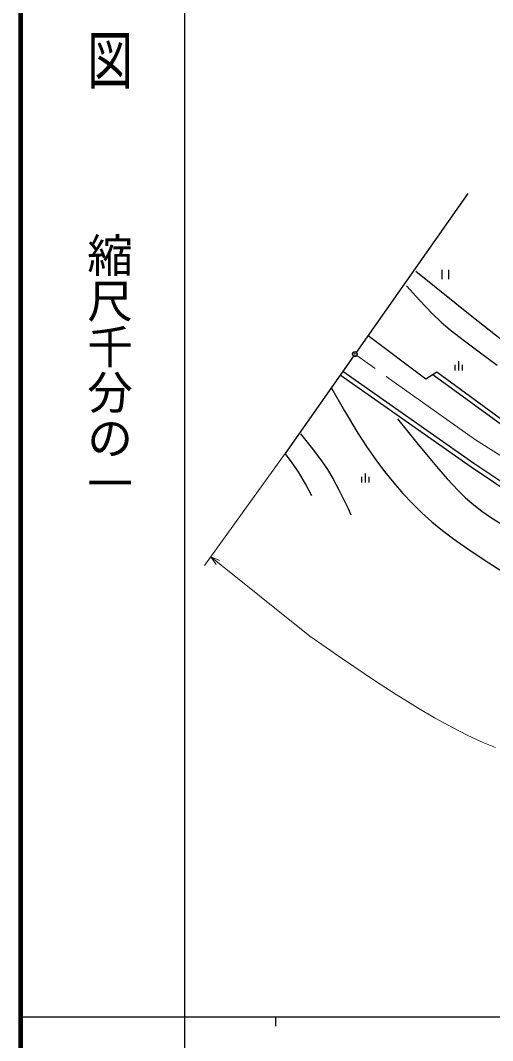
# Model space of a CAD drawing. Units: millimetres, scale not verified. Extents: x 40000 to 680000, y 20000 to 380000.
# Drawn here: x 40000 to 91825, y 202409 to 314248 of the extents above; entities that cross this region are included whole.
import ezdxf
from ezdxf.enums import TextEntityAlignment as Align

# ---------------------------------------------------------------- set-up
doc = ezdxf.new("R2010")
doc.units = ezdxf.units.MM
doc.header["$LTSCALE"] = 1000
doc.header["$PDMODE"] = 32
doc.header["$PDSIZE"] = 500
doc.linetypes.add('CHAIN', pattern=[18.5, 12, -1.5, 3.5, -1.5])
for name, color, linetype, lineweight in [('M-BGD', 7, 'Continuous', 25), ('M-BMK', 2, 'CHAIN', 13), ('M-BMK-OTRS', 5, 'Continuous', 25), ('M-BMK-SRVR', 3, 'Continuous', 25), ('M-OTRS', 6, 'Continuous', 25), ('M-STR-HTXT', 7, 'Continuous', 13), ('M-TTL', 2, 'Continuous', 140), ('M-TTL-BAND', 7, 'Continuous', 25)]:
    doc.layers.add(name, color=color, linetype=linetype, lineweight=lineweight)
doc.styles.add('@ＭＳ ゴシック', font='')
doc.styles.get('@ＭＳ ゴシック').set_extended_font_data('@MS Gothic')

msp = doc.modelspace()

# ---------------------------------------------------------------- linework, layer by layer
at = {"layer": 'M-BGD'}
for p, q in [((83385, 286756), (89716, 281668)), ((86266, 286892), (86265, 285892)), ((87033, 285892), (87033, 286892)), ((82379, 285132), (83788, 283581)), ((83788, 283581), (85242, 282068)), ((85242, 282068), (86180, 281174)), ((86180, 281174), (87158, 280327)), ((89716, 281668), (95471, 277156)), ((78162, 279716), (84485, 274959)), ((87158, 280327), (88724, 279107)), ((88724, 279107), (90340, 277925)), ((90340, 277925), (92337, 276455)), ((87678, 276485), (87678, 275885)), ((88078, 276882), (88078, 275882)), ((88478, 276485), (88478, 275885)), ((89474, 265263), (75101, 275363)), ((89757, 265675), (75389, 275772)), ((84485, 274959), (85715, 275727)), ((85258, 275442), (94001, 269060)), ((85715, 275727), (94059, 269637)), ((74156, 273925), (75568, 271453)), ((75568, 271453), (77033, 269011)), ((81382, 270586), (83498, 267946)), ((70747, 268922), (71919, 267472)), ((77033, 269011), (77985, 267532)), ((71919, 267472), (73047, 265982)), ((77985, 267532), (78995, 266075)), ((83498, 267946), (85671, 265330)), ((69812, 265748), (69078, 266733)), ((70504, 264747), (69812, 265748)), ((73047, 265982), (73697, 265028)), ((78995, 266075), (79959, 264790)), ((85671, 265330), (86827, 264008)), ((95268, 261374), (89474, 265263)), ((95525, 261804), (89757, 265675)), ((71275, 263462), (70504, 264747)), ((73697, 265028), (74302, 264032)), ((74302, 264032), (75002, 262730)), ((77441, 264194), (77440, 263594)), ((77841, 264591), (77840, 263591)), ((78241, 264194), (78240, 263594)), ((79959, 264790), (80971, 263542)), ((86827, 264008), (88028, 262726)), ((71995, 262145), (71275, 263462)), ((80971, 263542), (81976, 262394)), ((75002, 262730), (75655, 261388)), ((81976, 262394), (83032, 261280)), ((88028, 262726), (88866, 261911)), ((88866, 261911), (89750, 261135)), ((75655, 261388), (75963, 260724)), ((75963, 260724), (76269, 260058)), ((83032, 261280), (84073, 260267)), ((89750, 261135), (90647, 260439)), ((84073, 260267), (85160, 259293)), ((90647, 260439), (91588, 259785)), ((91588, 259785), (93272, 258736)), ((85160, 259293), (86333, 258332)), ((86333, 258332), (87543, 257418)), ((87543, 257418), (89457, 256074)), ((89457, 256074), (91413, 254775)), ((91413, 254775), (93006, 253767))]:
    msp.add_line(p, q, dxfattribs=at)
at = {"layer": 'M-BMK'}
for p, q in [((89948, 268273), (76914, 277506)), ((95800, 264588), (89948, 268273))]:
    msp.add_line(p, q, dxfattribs=at)
at = {"layer": 'M-BMK-OTRS'}
for p, q in [((89110, 295287), (76854, 277855)), ((76566, 277446), (69048, 266753))]:
    msp.add_line(p, q, dxfattribs=at)
at = {"layer": 'M-BMK-SRVR'}
msp.add_circle((76710, 277650), 249, dxfattribs=at)
at = {"layer": 'M-OTRS'}
for radius in [31.3, 25, 18.8, 12.5, 6.3]:
    msp.add_circle((76699, 277698), radius, dxfattribs=at)
msp.add_point((76699, 277698), dxfattribs=at)
at = {"layer": 'M-STR-HTXT'}
for p, q in [((69048, 266753), (60194, 254477)), ((61486, 254585), (60885, 255434)), ((60885, 255434), (61844, 255032)), ((60885, 255434), (71762, 246735)), ((71762, 246735), (75339, 244245)), ((75339, 244245), (78958, 241799)), ((78958, 241799), (81226, 240335)), ((81226, 240335), (83528, 238919)), ((83528, 238919), (85462, 237796)), ((85462, 237796), (87427, 236724)), ((87427, 236724), (89048, 235903)), ((89048, 235903), (90693, 235137)), ((90693, 235137), (92149, 234522))]:
    msp.add_line(p, q, dxfattribs=at)
at = {"layer": 'M-TTL'}
msp.add_line((40000, 380000), (40000, 20000), dxfattribs=at)
at = {"layer": 'M-TTL-BAND'}
for p, q in [((58000, 370000), (58000, 20000)), ((40000, 205000), (579000, 205000)), ((68000, 205000), (68000, 204000))]:
    msp.add_line(p, q, dxfattribs=at)

# ---------------------------------------------------------------- texts
at = {"layer": 'M-TTL-BAND', "style": '@ＭＳ ゴシック', "width": 1.4}
msp.add_text('平  面  図', height=3666, rotation=270, dxfattribs=at).set_placement((49777, 306475), align=Align.MIDDLE_RIGHT)
at = {"layer": 'M-TTL-BAND', "style": '@ＭＳ ゴシック'}
msp.add_text('縮尺千分の一', height=3666, rotation=270, dxfattribs=at).set_placement((49777, 261030), align=Align.MIDDLE_RIGHT)

doc.saveas('drawing.dxf')
